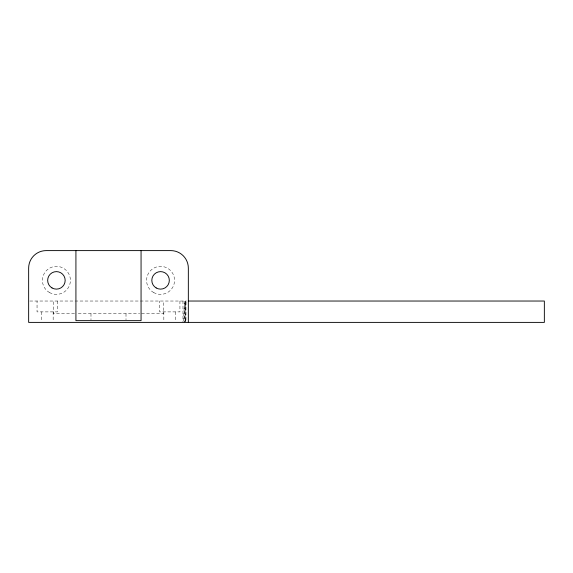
<?xml version="1.0" encoding="UTF-8"?>
<svg xmlns="http://www.w3.org/2000/svg" width="573" height="573" viewBox="0 0 573 573"><rect width="100%" height="100%" fill="white"/><g stroke="black" fill="none" stroke-linecap="round" stroke-linejoin="round"><path stroke-width="0.43" stroke-dasharray="2.87 2.15" d="M185.258 321.611L185.244 301.033L184.427 322.391L184.427 301.033L183.518 322.391M29.86 301.033L186.554 301.033M74.497 313.639L53.353 313.639L53.353 301.033M78.272 313.639L139.676 313.639M141.567 313.639L163.649 313.639L163.649 301.033M185.28 320.042L185.96 301.033L185.96 322.391M185.287 318.889L185.323 322.391M182.98 301.033L182.98 322.391M179.929 301.033L179.929 311.891L159.616 311.891L159.616 301.033M175.725 311.891L175.725 321.517M163.835 311.891L163.835 321.517M126.003 313.639L126.003 319.77M90.985 313.639L90.985 319.77M57.364 301.033L57.364 311.891L37.052 311.891L37.052 301.033M53.16 311.891L53.16 321.517M41.27 311.891L41.27 321.517M153.564 292.502A14.01 14.01 0 0 0 174.572 280.369A14.01 14.01 0 0 0 153.564 268.243A14.01 14.01 0 0 0 153.564 292.502M49.414 292.502A14.01 14.01 0 0 0 70.422 280.369A14.01 14.01 0 0 0 49.414 268.243A14.01 14.01 0 0 0 49.414 292.502"/><path stroke-width="0.86" d="M188.338 301.033L544.35 301.033L544.35 322.391L28.65 322.391L28.65 268.114A17.512 17.512 0 0 1 46.162 250.609L170.826 250.609A17.512 17.512 0 0 1 188.338 268.114L188.338 322.391M141.058 250.609L141.058 320.644L75.922 320.644L75.922 250.609M156.193 287.954A8.753 8.753 0 0 0 169.322 280.369A8.753 8.753 0 0 0 156.193 272.791A8.753 8.753 0 0 0 156.193 287.954M52.043 287.954A8.753 8.753 0 0 0 65.172 280.369A8.753 8.753 0 0 0 52.043 272.791A8.753 8.753 0 0 0 52.043 287.954"/></g></svg>
